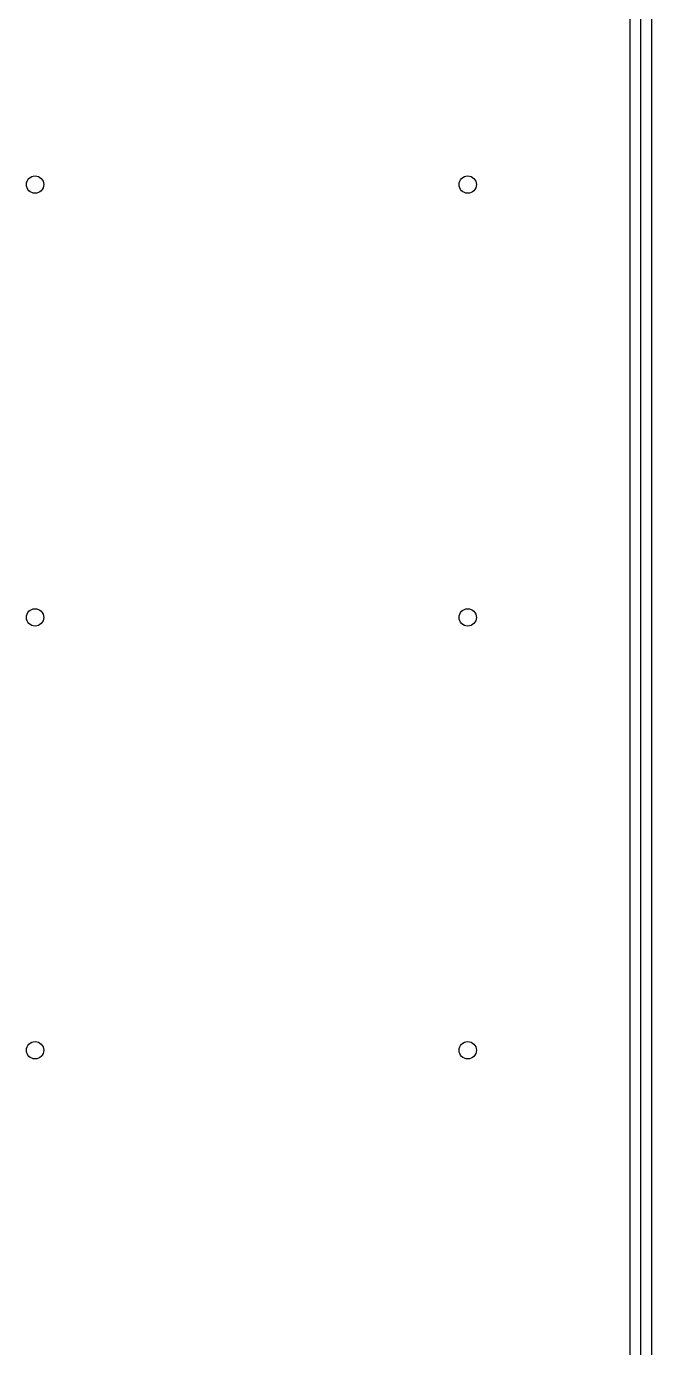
# Model space of a CAD drawing. Extents: x 0 to 130, y -140 to 0.
# Drawn here: x 17.3 to 31.75, y -106.87 to -76.35 of the extents above; entities that cross this region are included whole.
import ezdxf

# ---------------------------------------------------------------- set-up
doc = ezdxf.new("R2010")
doc.units = 0
doc.layers.add('BLACK', color=7, linetype='CONTINUOUS')

msp = doc.modelspace()

# ---------------------------------------------------------------- linework, layer by layer
at = {"layer": 'BLACK', "linetype": 'CONTINUOUS'}
for p, q in [((31.2485, -58.276545), (31.2485, -130.803454)), ((31.499, -130.948224), (31.499, -58.131776)), ((31.749, -58.08), (31.749, -131))]:
    msp.add_line(p, q, dxfattribs=at)
at = {"layer": 'BLACK'}
for centre in [(17.5, -80), (27.5, -80), (17.5, -90), (27.5, -90), (17.5, -100), (27.5, -100)]:
    msp.add_circle(centre, 0.2, dxfattribs=at)

doc.saveas('drawing.dxf')
